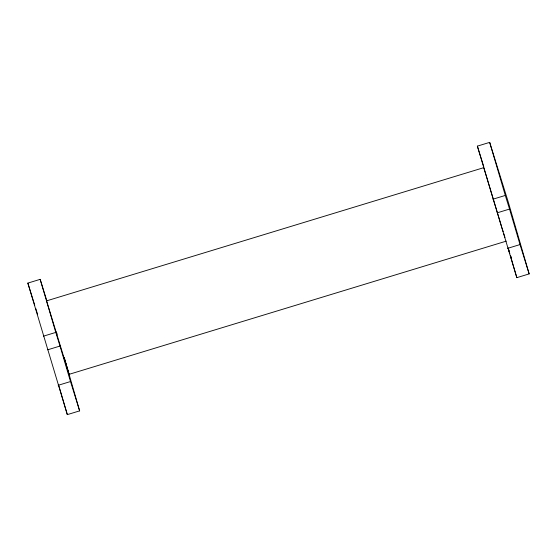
<?xml version="1.0" encoding="UTF-8"?>
<svg xmlns="http://www.w3.org/2000/svg" width="557" height="557" viewBox="0 0 557 557"><rect width="100%" height="100%" fill="white"/><g stroke="black" fill="none" stroke-linecap="round" stroke-linejoin="round"><path stroke-width="0.84" d="M64.208 357.552L79.637 410.871L67.32 414.624L27.85 283.102L40.167 279.349L46.816 300.703M477.363 146.129L489.68 142.376L508.353 202.344L529.15 273.898L516.833 277.651L477.363 146.129L483.761 166.668M43.467 336.163L55.784 332.411L40.167 279.349M492.98 199.19L505.296 195.437L489.68 142.376M47.714 349.796L60.024 346.043L55.784 332.411M497.227 212.823L509.544 209.07L505.296 195.437M501.634 226.908L483.782 167.657L46.579 300.871L69.061 374.346L506.264 241.132M58.186 385.298L70.502 381.545L60.024 346.043M507.706 248.325L520.015 244.572L509.544 209.07M501.885 227.702L503.166 231.761M503.674 233.383L504.962 237.442M520.015 244.572L529.15 273.898M508.659 249.536L509.404 251.938M510.901 256.749L511.653 259.158L510.922 256.666M70.502 381.545L79.637 410.871M27.85 283.102L34.757 305.278M35.78 308.564L37.57 314.315M56.389 331.902L57.148 334.395M64.152 357.58L66.596 365.754M508.13 247.997L509.822 253.762M510.309 255.412L516.833 277.651M58.617 384.964L67.32 414.624M66.84 366.569L69.061 374.346"/></g></svg>
